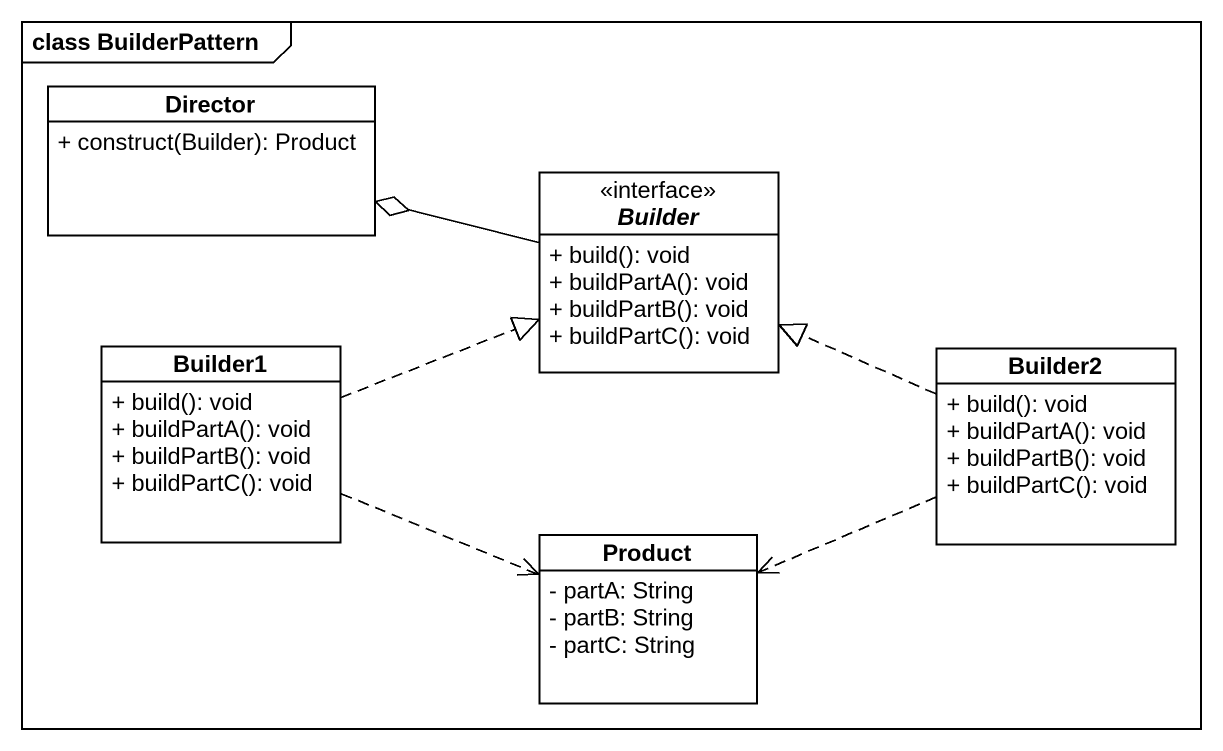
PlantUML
@startuml
mainframe class BuilderPattern
hide circle
hide empty members
skinparam classAttributeIconSize 0
class Director {
  + construct(Builder): Product
}
interface Builder <<interface>> {
  + build(): void
  + buildPartA(): void
  + buildPartB(): void
  + buildPartC(): void
}
class Builder1 {
  + build(): void
  + buildPartA(): void
  + buildPartB(): void
  + buildPartC(): void
}
class Builder2 {
  + build(): void
  + buildPartA(): void
  + buildPartB(): void
  + buildPartC(): void
}
class Product {
  - partA: String
  - partB: String
  - partC: String
}
Builder -left-o Director
Builder1 .right.|> Builder
Builder1 .right.> Product
Builder2 .left.|> Builder
Builder2 .left.> Product
@enduml
